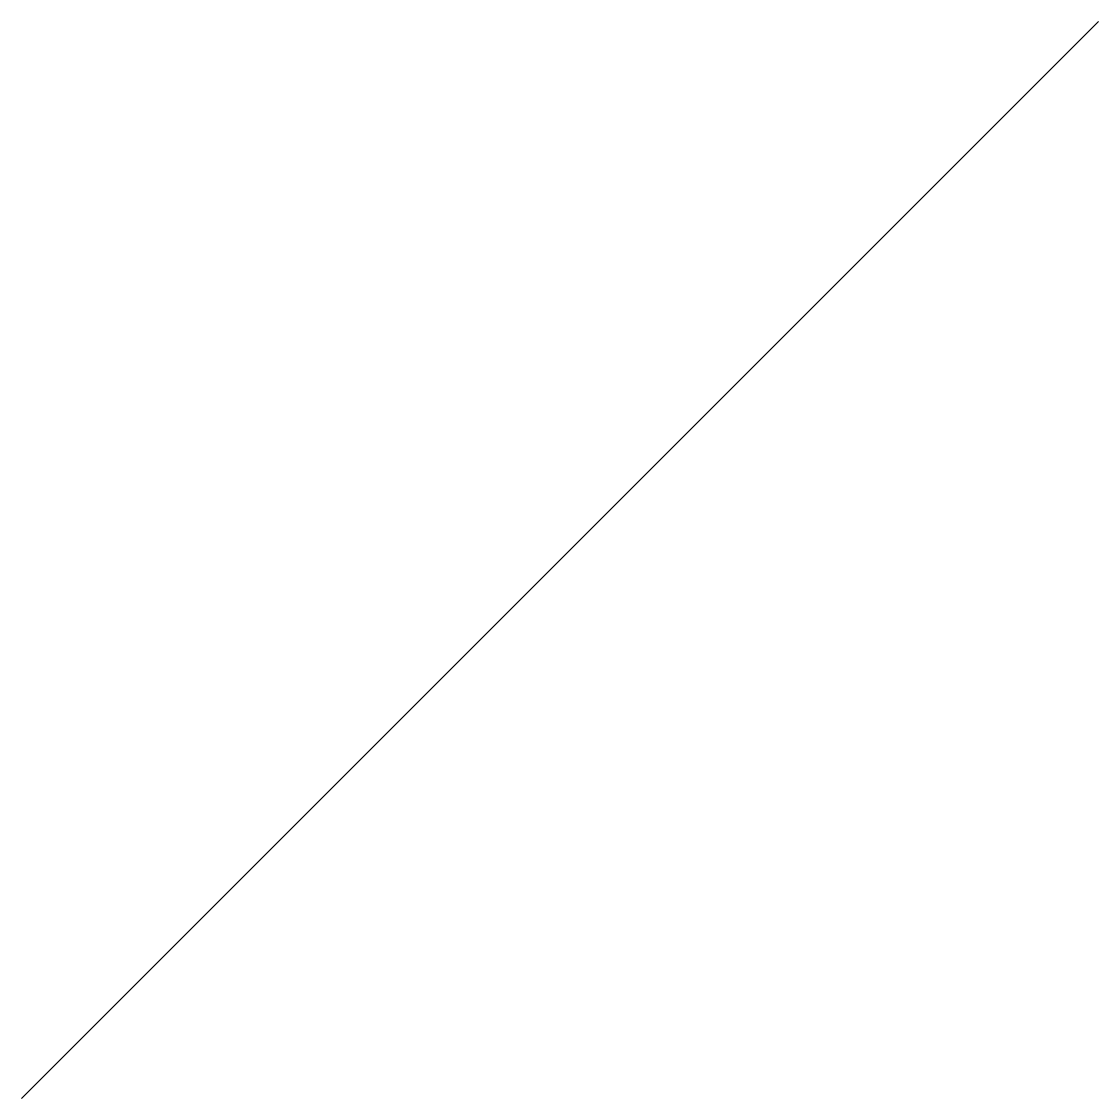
# Model space of a CAD drawing. Header units: metres. Extents: x 0 to 10, y 0 to 10.
import ezdxf

# ---------------------------------------------------------------- set-up
doc = ezdxf.new("R2010")
doc.units = ezdxf.units.M
doc.layers.add('Lines', color=1, linetype='Continuous')

msp = doc.modelspace()

# ---------------------------------------------------------------- linework, layer by layer
at = {"layer": 'Lines', "color": 3}
msp.add_line((0, 0), (10, 10), dxfattribs=at)

doc.saveas('drawing.dxf')
